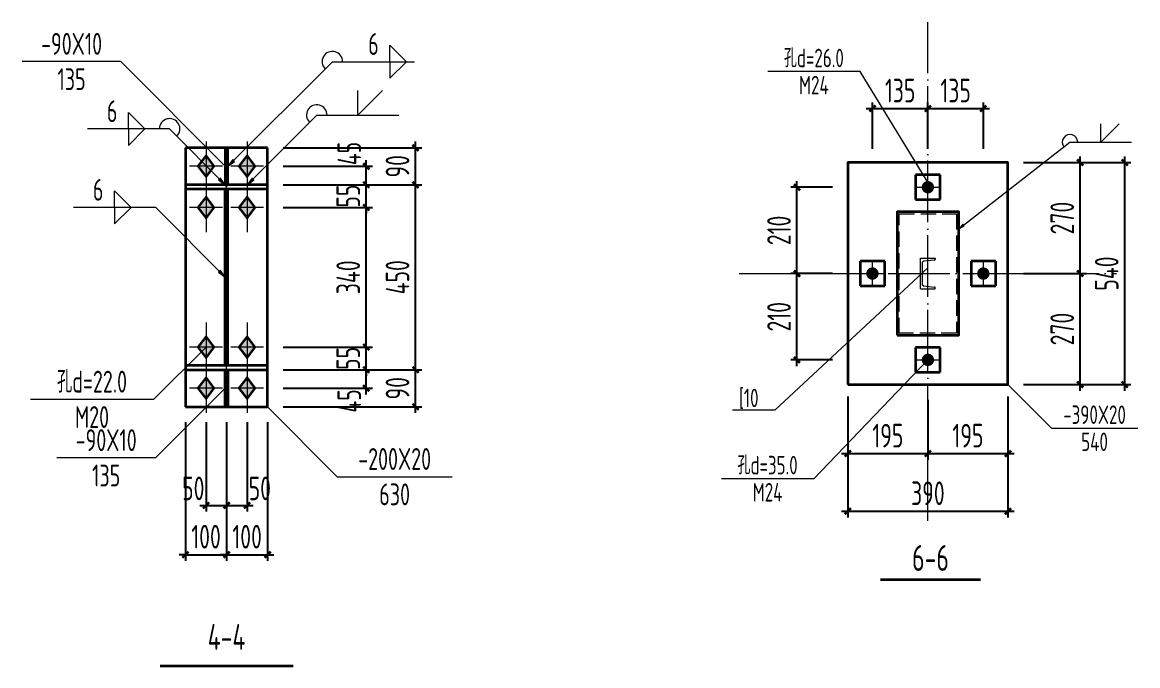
# Model space of a CAD drawing. Extents: x 753177 to 2169292, y -530934 to -273477.
# Drawn here: x 1977826 to 2004980, y -483793 to -468140 of the extents above; entities that cross this region are included whole.
import ezdxf
from ezdxf.enums import TextEntityAlignment as Align

# ---------------------------------------------------------------- set-up
doc = ezdxf.new("R2010")
doc.units = 0
doc.header["$LTSCALE"] = 1500
doc.header["$MEASUREMENT"] = 0
for name, pattern in [('DASH', [0.35, 0.25, -0.1]), ('DOTE', [2.42, 2, -0.2, 0.02, -0.2]), ('线型4', [125, 75, -50]), ('线型6', [8.75, 5, -1.25, 1.25, -1.25])]:
    doc.linetypes.add(name, pattern=pattern)
doc.layers.get('Defpoints').update_dxf_attribs({"color": 252})
for name, color, linetype, lineweight in [('10', 7, 'Continuous', 35), ('20', 2, 'Continuous', 35), ('字符串标注', 9, 'Continuous', 18), ('焊缝标注', 9, 'Continuous', 18), ('螺栓孔标注', 9, 'Continuous', 18), ('钢板标注', 9, 'Continuous', 18)]:
    doc.layers.add(name, color=color, linetype=linetype, lineweight=lineweight)
doc.layers.add('DIM', color=3, linetype='Continuous')
doc.styles.add('TSSD_Dimension', font='Tssdeng.shx', dxfattribs={"width": 0.7, "bigfont": 'hztxt.shx'})
doc.dimstyles.new('TSSD_15_150', dxfattribs={"dimtxt": 575, "dimasz": 150, "dimexe": 150, "dimexo": 375, "dimgap": 150, "dimtad": 1, "dimdec": 0, "dimlfac": 0.1, "dimzin": 0, "dimdsep": 46, "dimtxsty": 'TSSD_Dimension', "dimblk": 'ARCHTICK', "dimcen": 0, "dimdle": 150, "dimclrt": 7, "dimadec": 0, "dimazin": 0, "dimtfac": 1, "dimtdec": 0, "dimtix": 1, "dimtmove": 2, "dimatfit": 3, "dimfxl": 0, "dimtolj": 1, "dimtzin": 0, "dimarcsym": 0})
doc.dimstyles.new('TSSD_75_150', dxfattribs={"dimtxt": 575, "dimasz": 150, "dimexe": 150, "dimexo": 375, "dimgap": 150, "dimtad": 1, "dimdec": 0, "dimlfac": 0.5, "dimzin": 0, "dimdsep": 46, "dimtxsty": 'TSSD_Dimension', "dimblk": 'ARCHTICK', "dimcen": 0, "dimdle": 150, "dimclrt": 7, "dimadec": 0, "dimazin": 0, "dimtfac": 1, "dimtdec": 0, "dimtix": 1, "dimtmove": 2, "dimatfit": 3, "dimfxl": 0, "dimtolj": 1, "dimtzin": 0, "dimarcsym": 0})

# ---------------------------------------------------------------- blocks, each defined once
blk = doc.blocks.new('_ArchTick')
at = {"color": 0, "linetype": 'ByBlock', "const_width": 0.4}
blk.add_lwpolyline([(-0.5, -0.5), (0.5, 0.5)], dxfattribs=at)
blk = doc.blocks.new('*D1289')
at = {"layer": 'Defpoints', "color": 0, "transparency": 16777216}
for p in [(1983799, -471643), (1986199, -471643), (1983799, -472093)]:
    blk.add_point(p, dxfattribs=at)
at = {"layer": 'DIM', "color": 0, "lineweight": -2, "transparency": 16777216}
for p, q in [((1984174, -471643), (1986349, -471643)), ((1986199, -472243), (1986199, -471493)), ((1984174, -472093), (1986349, -472093))]:
    blk.add_line(p, q, dxfattribs=at)
at = {"layer": 'DIM', "color": 0, "lineweight": -2, "transparency": 16777216, "xscale": 150, "yscale": 150, "zscale": 150}
for p, rotation in [((1986199, -471643), 90), ((1986199, -472093), 270)]:
    blk.add_blockref('_ArchTick', p, dxfattribs=dict(at, rotation=rotation))
at = {"layer": 'DIM', "color": 7, "transparency": 16777216, "insert": (1985786, -471332), "char_height": 575, "attachment_point": 5, "rotation": 90, "style": 'TSSD_Dimension'}
blk.add_mtext('\\A1;45', dxfattribs=at)
blk = doc.blocks.new('*D1290')
at = {"layer": 'Defpoints', "color": 0, "transparency": 16777216}
for p in [(1983799, -472093), (1986199, -472093), (1983799, -472643)]:
    blk.add_point(p, dxfattribs=at)
at = {"layer": 'DIM', "color": 0, "lineweight": -2, "transparency": 16777216}
for p, q in [((1984174, -472093), (1986349, -472093)), ((1986199, -472093), (1986199, -471943)), ((1986199, -472643), (1986199, -472093)), ((1984174, -472643), (1986349, -472643)), ((1986199, -472643), (1986199, -472793))]:
    blk.add_line(p, q, dxfattribs=at)
at = {"layer": 'DIM', "color": 0, "lineweight": -2, "transparency": 16777216, "xscale": 150, "yscale": 150, "zscale": 150}
for p, rotation in [((1986199, -472093), 270), ((1986199, -472643), 90)]:
    blk.add_blockref('_ArchTick', p, dxfattribs=dict(at, rotation=rotation))
at = {"layer": 'DIM', "color": 7, "transparency": 16777216, "insert": (1985761, -472368), "char_height": 575, "attachment_point": 5, "rotation": 90, "style": 'TSSD_Dimension'}
blk.add_mtext('\\A1;55', dxfattribs=at)
blk = doc.blocks.new('*D1291')
at = {"layer": 'Defpoints', "color": 0, "transparency": 16777216}
for p in [(1983799, -476593), (1986199, -476593), (1983799, -477043)]:
    blk.add_point(p, dxfattribs=at)
at = {"layer": 'DIM', "color": 0, "lineweight": -2, "transparency": 16777216}
for p, q in [((1986199, -477193), (1986199, -476443)), ((1984174, -476593), (1986349, -476593)), ((1984174, -477043), (1986349, -477043))]:
    blk.add_line(p, q, dxfattribs=at)
at = {"layer": 'DIM', "color": 0, "lineweight": -2, "transparency": 16777216, "xscale": 150, "yscale": 150, "zscale": 150}
for p, rotation in [((1986199, -476593), 90), ((1986199, -477043), 270)]:
    blk.add_blockref('_ArchTick', p, dxfattribs=dict(at, rotation=rotation))
at = {"layer": 'DIM', "color": 7, "transparency": 16777216, "insert": (1985786, -477353), "char_height": 575, "attachment_point": 5, "rotation": 90, "style": 'TSSD_Dimension'}
blk.add_mtext('\\A1;45', dxfattribs=at)
blk = doc.blocks.new('*D1292')
at = {"layer": 'Defpoints', "color": 0, "transparency": 16777216}
for p in [(1983799, -476043), (1986199, -476043), (1983799, -476593)]:
    blk.add_point(p, dxfattribs=at)
at = {"layer": 'DIM', "color": 0, "lineweight": -2, "transparency": 16777216}
for p, q in [((1986199, -476043), (1986199, -475893)), ((1984174, -476043), (1986349, -476043)), ((1986199, -476593), (1986199, -476043)), ((1984174, -476593), (1986349, -476593)), ((1986199, -476593), (1986199, -476743))]:
    blk.add_line(p, q, dxfattribs=at)
at = {"layer": 'DIM', "color": 0, "lineweight": -2, "transparency": 16777216, "xscale": 150, "yscale": 150, "zscale": 150}
for p, rotation in [((1986199, -476043), 270), ((1986199, -476593), 90)]:
    blk.add_blockref('_ArchTick', p, dxfattribs=dict(at, rotation=rotation))
at = {"layer": 'DIM', "color": 7, "transparency": 16777216, "insert": (1985761, -476318), "char_height": 575, "attachment_point": 5, "rotation": 90, "style": 'TSSD_Dimension'}
blk.add_mtext('\\A1;55', dxfattribs=at)
blk = doc.blocks.new('*D1293')
at = {"layer": 'Defpoints', "color": 0, "transparency": 16777216}
for p in [(1983799, -472643), (1986199, -472643), (1983799, -476043)]:
    blk.add_point(p, dxfattribs=at)
at = {"layer": 'DIM', "color": 0, "lineweight": -2, "transparency": 16777216}
for p, q in [((1984174, -472643), (1986349, -472643)), ((1986199, -476193), (1986199, -472493)), ((1984174, -476043), (1986349, -476043))]:
    blk.add_line(p, q, dxfattribs=at)
at = {"layer": 'DIM', "color": 0, "lineweight": -2, "transparency": 16777216, "xscale": 150, "yscale": 150, "zscale": 150}
for p, rotation in [((1986199, -472643), 90), ((1986199, -476043), 270)]:
    blk.add_blockref('_ArchTick', p, dxfattribs=dict(at, rotation=rotation))
at = {"layer": 'DIM', "color": 7, "transparency": 16777216, "insert": (1985761, -474343), "char_height": 575, "attachment_point": 5, "rotation": 90, "style": 'TSSD_Dimension'}
blk.add_mtext('\\A1;340', dxfattribs=at)
blk = doc.blocks.new('*D1294')
at = {"layer": 'Defpoints', "color": 0, "transparency": 16777216}
for p in [(1982299, -477493), (1982799, -477493), (1982799, -479893)]:
    blk.add_point(p, dxfattribs=at)
at = {"layer": 'DIM', "color": 0, "lineweight": -2, "transparency": 16777216}
for p, q in [((1982299, -477868), (1982299, -480043)), ((1982799, -477868), (1982799, -480043)), ((1982149, -479893), (1982949, -479893))]:
    blk.add_line(p, q, dxfattribs=at)
at = {"layer": 'DIM', "color": 0, "lineweight": -2, "transparency": 16777216, "xscale": 150, "yscale": 150, "zscale": 150, "rotation": 180}
blk.add_blockref('_ArchTick', (1982299, -479893), dxfattribs=at)
at = {"layer": 'DIM', "color": 0, "lineweight": -2, "transparency": 16777216, "xscale": 150, "yscale": 150, "zscale": 150}
blk.add_blockref('_ArchTick', (1982799, -479893), dxfattribs=at)
at = {"layer": 'DIM', "color": 7, "transparency": 16777216, "insert": (1981989, -479480), "char_height": 575, "attachment_point": 5, "style": 'TSSD_Dimension'}
blk.add_mtext('\\A1;50', dxfattribs=at)
blk = doc.blocks.new('*D1295')
at = {"layer": 'Defpoints', "color": 0, "transparency": 16777216}
for p in [(1982799, -477493), (1983299, -477493), (1983299, -479893)]:
    blk.add_point(p, dxfattribs=at)
at = {"layer": 'DIM', "color": 0, "lineweight": -2, "transparency": 16777216}
for p, q in [((1982799, -477868), (1982799, -480043)), ((1983299, -477868), (1983299, -480043)), ((1982649, -479893), (1983449, -479893))]:
    blk.add_line(p, q, dxfattribs=at)
at = {"layer": 'DIM', "color": 0, "lineweight": -2, "transparency": 16777216, "xscale": 150, "yscale": 150, "zscale": 150, "rotation": 180}
blk.add_blockref('_ArchTick', (1982799, -479893), dxfattribs=at)
at = {"layer": 'DIM', "color": 0, "lineweight": -2, "transparency": 16777216, "xscale": 150, "yscale": 150, "zscale": 150}
blk.add_blockref('_ArchTick', (1983299, -479893), dxfattribs=at)
at = {"layer": 'DIM', "color": 7, "transparency": 16777216, "insert": (1983609, -479480), "char_height": 575, "attachment_point": 5, "style": 'TSSD_Dimension'}
blk.add_mtext('\\A1;50', dxfattribs=at)
blk = doc.blocks.new('*D1296')
at = {"layer": 'Defpoints', "color": 0, "transparency": 16777216}
for p in [(1981799, -477493), (1982799, -477493), (1982799, -481093)]:
    blk.add_point(p, dxfattribs=at)
at = {"layer": 'DIM', "color": 0, "lineweight": -2, "transparency": 16777216}
for p, q in [((1981799, -477868), (1981799, -481243)), ((1982799, -477868), (1982799, -481243)), ((1981799, -481093), (1981649, -481093)), ((1981799, -481093), (1982799, -481093)), ((1982799, -481093), (1982949, -481093))]:
    blk.add_line(p, q, dxfattribs=at)
at = {"layer": 'DIM', "color": 0, "lineweight": -2, "transparency": 16777216, "xscale": 150, "yscale": 150, "zscale": 150}
blk.add_blockref('_ArchTick', (1981799, -481093), dxfattribs=at)
at = {"layer": 'DIM', "color": 0, "lineweight": -2, "transparency": 16777216, "xscale": 150, "yscale": 150, "zscale": 150, "rotation": 180}
blk.add_blockref('_ArchTick', (1982799, -481093), dxfattribs=at)
at = {"layer": 'DIM', "color": 7, "transparency": 16777216, "insert": (1982299, -480655), "char_height": 575, "attachment_point": 5, "style": 'TSSD_Dimension'}
blk.add_mtext('\\A1;100', dxfattribs=at)
blk = doc.blocks.new('*D1297')
at = {"layer": 'Defpoints', "color": 0, "transparency": 16777216}
for p in [(1982799, -477493), (1983799, -477493), (1983799, -481093)]:
    blk.add_point(p, dxfattribs=at)
at = {"layer": 'DIM', "color": 0, "lineweight": -2, "transparency": 16777216}
for p, q in [((1982799, -477868), (1982799, -481243)), ((1983799, -477868), (1983799, -481243)), ((1982799, -481093), (1982649, -481093)), ((1982799, -481093), (1983799, -481093)), ((1983799, -481093), (1983949, -481093))]:
    blk.add_line(p, q, dxfattribs=at)
at = {"layer": 'DIM', "color": 0, "lineweight": -2, "transparency": 16777216, "xscale": 150, "yscale": 150, "zscale": 150}
blk.add_blockref('_ArchTick', (1982799, -481093), dxfattribs=at)
at = {"layer": 'DIM', "color": 0, "lineweight": -2, "transparency": 16777216, "xscale": 150, "yscale": 150, "zscale": 150, "rotation": 180}
blk.add_blockref('_ArchTick', (1983799, -481093), dxfattribs=at)
at = {"layer": 'DIM', "color": 7, "transparency": 16777216, "insert": (1983299, -480655), "char_height": 575, "attachment_point": 5, "style": 'TSSD_Dimension'}
blk.add_mtext('\\A1;100', dxfattribs=at)
blk = doc.blocks.new('*D1298')
at = {"layer": 'Defpoints', "color": 0, "transparency": 16777216}
for p in [(1983799, -476593), (1987399, -476593), (1983799, -477493)]:
    blk.add_point(p, dxfattribs=at)
at = {"layer": 'DIM', "color": 0, "lineweight": -2, "transparency": 16777216}
for p, q in [((1987399, -477643), (1987399, -476443)), ((1984174, -476593), (1987549, -476593)), ((1984174, -477493), (1987549, -477493))]:
    blk.add_line(p, q, dxfattribs=at)
at = {"layer": 'DIM', "color": 0, "lineweight": -2, "transparency": 16777216, "xscale": 150, "yscale": 150, "zscale": 150}
for p, rotation in [((1987399, -476593), 90), ((1987399, -477493), 270)]:
    blk.add_blockref('_ArchTick', p, dxfattribs=dict(at, rotation=rotation))
at = {"layer": 'DIM', "color": 7, "transparency": 16777216, "insert": (1986961, -477043), "char_height": 575, "attachment_point": 5, "rotation": 90, "style": 'TSSD_Dimension'}
blk.add_mtext('\\A1;90', dxfattribs=at)
blk = doc.blocks.new('*D1299')
at = {"layer": 'Defpoints', "color": 0, "transparency": 16777216}
for p in [(1983799, -472093), (1987399, -472093), (1983799, -476593)]:
    blk.add_point(p, dxfattribs=at)
at = {"layer": 'DIM', "color": 0, "lineweight": -2, "transparency": 16777216}
for p, q in [((1984174, -472093), (1987549, -472093)), ((1987399, -476743), (1987399, -471943)), ((1984174, -476593), (1987549, -476593))]:
    blk.add_line(p, q, dxfattribs=at)
at = {"layer": 'DIM', "color": 0, "lineweight": -2, "transparency": 16777216, "xscale": 150, "yscale": 150, "zscale": 150}
for p, rotation in [((1987399, -472093), 90), ((1987399, -476593), 270)]:
    blk.add_blockref('_ArchTick', p, dxfattribs=dict(at, rotation=rotation))
at = {"layer": 'DIM', "color": 7, "transparency": 16777216, "insert": (1986961, -474343), "char_height": 575, "attachment_point": 5, "rotation": 90, "style": 'TSSD_Dimension'}
blk.add_mtext('\\A1;450', dxfattribs=at)
blk = doc.blocks.new('*D1300')
at = {"layer": 'Defpoints', "color": 0, "transparency": 16777216}
for p in [(1983799, -471193), (1987399, -471193), (1983799, -472093)]:
    blk.add_point(p, dxfattribs=at)
at = {"layer": 'DIM', "color": 0, "lineweight": -2, "transparency": 16777216}
for p, q in [((1987399, -472243), (1987399, -471043)), ((1984174, -471193), (1987549, -471193)), ((1984174, -472093), (1987549, -472093))]:
    blk.add_line(p, q, dxfattribs=at)
at = {"layer": 'DIM', "color": 0, "lineweight": -2, "transparency": 16777216, "xscale": 150, "yscale": 150, "zscale": 150}
for p, rotation in [((1987399, -471193), 90), ((1987399, -472093), 270)]:
    blk.add_blockref('_ArchTick', p, dxfattribs=dict(at, rotation=rotation))
at = {"layer": 'DIM', "color": 7, "transparency": 16777216, "insert": (1986961, -471643), "char_height": 575, "attachment_point": 5, "rotation": 90, "style": 'TSSD_Dimension'}
blk.add_mtext('\\A1;90', dxfattribs=at)
blk = doc.blocks.new('*D1359')
at = {"layer": 'Defpoints', "color": 0, "transparency": 16777216}
for p in [(1997923, -476953), (1999873, -476953), (1999873, -478633)]:
    blk.add_point(p, dxfattribs=at)
at = {"layer": 'DIM', "color": 0, "lineweight": -2, "transparency": 16777216}
for p, q in [((1997923, -477328), (1997923, -478783)), ((1999873, -477328), (1999873, -478783)), ((1997773, -478633), (2000023, -478633))]:
    blk.add_line(p, q, dxfattribs=at)
at = {"layer": 'DIM', "color": 0, "lineweight": -2, "transparency": 16777216, "xscale": 150, "yscale": 150, "zscale": 150, "rotation": 180}
blk.add_blockref('_ArchTick', (1997923, -478633), dxfattribs=at)
at = {"layer": 'DIM', "color": 0, "lineweight": -2, "transparency": 16777216, "xscale": 150, "yscale": 150, "zscale": 150}
blk.add_blockref('_ArchTick', (1999873, -478633), dxfattribs=at)
at = {"layer": 'DIM', "color": 7, "transparency": 16777216, "insert": (1998898, -478196), "char_height": 575, "attachment_point": 5, "style": 'TSSD_Dimension'}
blk.add_mtext('\\A1;195', dxfattribs=at)
blk = doc.blocks.new('*D1360')
at = {"layer": 'Defpoints', "color": 0, "transparency": 16777216}
for p in [(1999873, -476953), (2001823, -476953), (2001823, -478633)]:
    blk.add_point(p, dxfattribs=at)
at = {"layer": 'DIM', "color": 0, "lineweight": -2, "transparency": 16777216}
for p, q in [((1999873, -477328), (1999873, -478783)), ((2001823, -477328), (2001823, -478783)), ((1999723, -478633), (2001973, -478633))]:
    blk.add_line(p, q, dxfattribs=at)
at = {"layer": 'DIM', "color": 0, "lineweight": -2, "transparency": 16777216, "xscale": 150, "yscale": 150, "zscale": 150, "rotation": 180}
blk.add_blockref('_ArchTick', (1999873, -478633), dxfattribs=at)
at = {"layer": 'DIM', "color": 0, "lineweight": -2, "transparency": 16777216, "xscale": 150, "yscale": 150, "zscale": 150}
blk.add_blockref('_ArchTick', (2001823, -478633), dxfattribs=at)
at = {"layer": 'DIM', "color": 7, "transparency": 16777216, "insert": (2000848, -478196), "char_height": 575, "attachment_point": 5, "style": 'TSSD_Dimension'}
blk.add_mtext('\\A1;195', dxfattribs=at)
blk = doc.blocks.new('*D1361')
at = {"layer": 'Defpoints', "color": 0, "transparency": 16777216}
for p in [(1997923, -476869), (2001823, -476869), (2001823, -480036)]:
    blk.add_point(p, dxfattribs=at)
at = {"layer": 'DIM', "color": 0, "lineweight": -2, "transparency": 16777216}
for p, q in [((1997923, -477244), (1997923, -480186)), ((2001823, -477244), (2001823, -480186)), ((1997773, -480036), (2001973, -480036))]:
    blk.add_line(p, q, dxfattribs=at)
at = {"layer": 'DIM', "color": 0, "lineweight": -2, "transparency": 16777216, "xscale": 150, "yscale": 150, "zscale": 150, "rotation": 180}
blk.add_blockref('_ArchTick', (1997923, -480036), dxfattribs=at)
at = {"layer": 'DIM', "color": 0, "lineweight": -2, "transparency": 16777216, "xscale": 150, "yscale": 150, "zscale": 150}
blk.add_blockref('_ArchTick', (2001823, -480036), dxfattribs=at)
at = {"layer": 'DIM', "color": 7, "transparency": 16777216, "insert": (1999873, -479598), "char_height": 575, "attachment_point": 5, "style": 'TSSD_Dimension'}
blk.add_mtext('\\A1;390', dxfattribs=at)
blk = doc.blocks.new('*D1362')
at = {"layer": 'Defpoints', "color": 0, "transparency": 16777216}
for p in [(2001823, -474253), (2003581, -474253), (2001823, -476953)]:
    blk.add_point(p, dxfattribs=at)
at = {"layer": 'DIM', "color": 0, "lineweight": -2, "transparency": 16777216}
for p, q in [((2003581, -477103), (2003581, -474103)), ((2002198, -474253), (2003731, -474253)), ((2002198, -476953), (2003731, -476953))]:
    blk.add_line(p, q, dxfattribs=at)
at = {"layer": 'DIM', "color": 0, "lineweight": -2, "transparency": 16777216, "xscale": 150, "yscale": 150, "zscale": 150}
for p, rotation in [((2003581, -474253), 90), ((2003581, -476953), 270)]:
    blk.add_blockref('_ArchTick', p, dxfattribs=dict(at, rotation=rotation))
at = {"layer": 'DIM', "color": 7, "transparency": 16777216, "insert": (2003144, -475603), "char_height": 575, "attachment_point": 5, "rotation": 90, "style": 'TSSD_Dimension'}
blk.add_mtext('\\A1;270', dxfattribs=at)
blk = doc.blocks.new('*D1363')
at = {"layer": 'Defpoints', "color": 0, "transparency": 16777216}
for p in [(2001823, -471553), (2003581, -471553), (2001823, -474253)]:
    blk.add_point(p, dxfattribs=at)
at = {"layer": 'DIM', "color": 0, "lineweight": -2, "transparency": 16777216}
for p, q in [((2002198, -471553), (2003731, -471553)), ((2003581, -474403), (2003581, -471403)), ((2002198, -474253), (2003731, -474253))]:
    blk.add_line(p, q, dxfattribs=at)
at = {"layer": 'DIM', "color": 0, "lineweight": -2, "transparency": 16777216, "xscale": 150, "yscale": 150, "zscale": 150}
for p, rotation in [((2003581, -471553), 90), ((2003581, -474253), 270)]:
    blk.add_blockref('_ArchTick', p, dxfattribs=dict(at, rotation=rotation))
at = {"layer": 'DIM', "color": 7, "transparency": 16777216, "insert": (2003144, -472903), "char_height": 575, "attachment_point": 5, "rotation": 90, "style": 'TSSD_Dimension'}
blk.add_mtext('\\A1;270', dxfattribs=at)
blk = doc.blocks.new('*D1364')
at = {"layer": 'Defpoints', "color": 0, "transparency": 16777216}
for p in [(2001823, -471553), (2004664, -471553), (2001823, -476953)]:
    blk.add_point(p, dxfattribs=at)
at = {"layer": 'DIM', "color": 0, "lineweight": -2, "transparency": 16777216}
for p, q in [((2002198, -471553), (2004814, -471553)), ((2004664, -477103), (2004664, -471403)), ((2002198, -476953), (2004814, -476953))]:
    blk.add_line(p, q, dxfattribs=at)
at = {"layer": 'DIM', "color": 0, "lineweight": -2, "transparency": 16777216, "xscale": 150, "yscale": 150, "zscale": 150}
for p, rotation in [((2004664, -471553), 90), ((2004664, -476953), 270)]:
    blk.add_blockref('_ArchTick', p, dxfattribs=dict(at, rotation=rotation))
at = {"layer": 'DIM', "color": 7, "transparency": 16777216, "insert": (2004226, -474253), "char_height": 575, "attachment_point": 5, "rotation": 90, "style": 'TSSD_Dimension'}
blk.add_mtext('\\A1;540', dxfattribs=at)
blk = doc.blocks.new('*D1365')
at = {"layer": 'Defpoints', "color": 0, "transparency": 16777216}
for p in [(1999873, -470238), (1998523, -471597), (1999873, -471597)]:
    blk.add_point(p, dxfattribs=at)
at = {"layer": 'DIM', "color": 0, "lineweight": -2, "transparency": 16777216}
for p, q in [((1998373, -470238), (2000023, -470238)), ((1998523, -471222), (1998523, -470088)), ((1999873, -471222), (1999873, -470088))]:
    blk.add_line(p, q, dxfattribs=at)
at = {"layer": 'DIM', "color": 0, "lineweight": -2, "transparency": 16777216, "xscale": 150, "yscale": 150, "zscale": 150, "rotation": 180}
blk.add_blockref('_ArchTick', (1998523, -470238), dxfattribs=at)
at = {"layer": 'DIM', "color": 0, "lineweight": -2, "transparency": 16777216, "xscale": 150, "yscale": 150, "zscale": 150}
blk.add_blockref('_ArchTick', (1999873, -470238), dxfattribs=at)
at = {"layer": 'DIM', "color": 7, "transparency": 16777216, "insert": (1999198, -469801), "char_height": 575, "attachment_point": 5, "style": 'TSSD_Dimension'}
blk.add_mtext('\\A1;135', dxfattribs=at)
blk = doc.blocks.new('*D1366')
at = {"layer": 'Defpoints', "color": 0, "transparency": 16777216}
for p in [(2001223, -470238), (1999873, -471597), (2001223, -471597)]:
    blk.add_point(p, dxfattribs=at)
at = {"layer": 'DIM', "color": 0, "lineweight": -2, "transparency": 16777216}
for p, q in [((1999723, -470238), (2001373, -470238)), ((1999873, -471222), (1999873, -470088)), ((2001223, -471222), (2001223, -470088))]:
    blk.add_line(p, q, dxfattribs=at)
at = {"layer": 'DIM', "color": 0, "lineweight": -2, "transparency": 16777216, "xscale": 150, "yscale": 150, "zscale": 150, "rotation": 180}
blk.add_blockref('_ArchTick', (1999873, -470238), dxfattribs=at)
at = {"layer": 'DIM', "color": 0, "lineweight": -2, "transparency": 16777216, "xscale": 150, "yscale": 150, "zscale": 150}
blk.add_blockref('_ArchTick', (2001223, -470238), dxfattribs=at)
at = {"layer": 'DIM', "color": 7, "transparency": 16777216, "insert": (2000548, -469801), "char_height": 575, "attachment_point": 5, "style": 'TSSD_Dimension'}
blk.add_mtext('\\A1;135', dxfattribs=at)
blk = doc.blocks.new('*D1367')
at = {"layer": 'Defpoints', "color": 0, "transparency": 16777216}
for p in [(1996685, -474253), (1997923, -474253), (1997923, -476353)]:
    blk.add_point(p, dxfattribs=at)
at = {"layer": 'DIM', "color": 0, "lineweight": -2, "transparency": 16777216}
for p, q in [((1996685, -476503), (1996685, -474103)), ((1997548, -474253), (1996535, -474253)), ((1997548, -476353), (1996535, -476353))]:
    blk.add_line(p, q, dxfattribs=at)
at = {"layer": 'DIM', "color": 0, "lineweight": -2, "transparency": 16777216, "xscale": 150, "yscale": 150, "zscale": 150}
for p, rotation in [((1996685, -474253), 90), ((1996685, -476353), 270)]:
    blk.add_blockref('_ArchTick', p, dxfattribs=dict(at, rotation=rotation))
at = {"layer": 'DIM', "color": 7, "transparency": 16777216, "insert": (1996248, -475303), "char_height": 575, "attachment_point": 5, "rotation": 90, "style": 'TSSD_Dimension'}
blk.add_mtext('\\A1;210', dxfattribs=at)
blk = doc.blocks.new('*D1368')
at = {"layer": 'Defpoints', "color": 0, "transparency": 16777216}
for p in [(1996685, -472153), (1997923, -472153), (1997923, -474253)]:
    blk.add_point(p, dxfattribs=at)
at = {"layer": 'DIM', "color": 0, "lineweight": -2, "transparency": 16777216}
for p, q in [((1997548, -472153), (1996535, -472153)), ((1996685, -474403), (1996685, -472003)), ((1997548, -474253), (1996535, -474253))]:
    blk.add_line(p, q, dxfattribs=at)
at = {"layer": 'DIM', "color": 0, "lineweight": -2, "transparency": 16777216, "xscale": 150, "yscale": 150, "zscale": 150}
for p, rotation in [((1996685, -472153), 90), ((1996685, -474253), 270)]:
    blk.add_blockref('_ArchTick', p, dxfattribs=dict(at, rotation=rotation))
at = {"layer": 'DIM', "color": 7, "transparency": 16777216, "insert": (1996248, -473203), "char_height": 575, "attachment_point": 5, "rotation": 90, "style": 'TSSD_Dimension'}
blk.add_mtext('\\A1;210', dxfattribs=at)

msp = doc.modelspace()

# ---------------------------------------------------------------- hatches: boundary and pattern name
at = {"layer": '10', "transparency": 33554687}
for points in [[(1982298.8, -471382.7), (1982098.8, -471642.7), (1982298.8, -471902.7), (1982498.8, -471642.7)], [(1983298.8, -471382.7), (1983098.8, -471642.7), (1983298.8, -471902.7), (1983498.8, -471642.7)], [(1982298.8, -472382.7), (1982098.8, -472642.7), (1982298.8, -472902.7), (1982498.8, -472642.7)], [(1983298.8, -472382.7), (1983098.8, -472642.7), (1983298.8, -472902.7), (1983498.8, -472642.7)], [(1982298.8, -475782.7), (1982098.8, -476042.7), (1982298.8, -476302.7), (1982498.8, -476042.7)], [(1983298.8, -475782.7), (1983098.8, -476042.7), (1983298.8, -476302.7), (1983498.8, -476042.7)], [(1982298.8, -476782.7), (1982098.8, -477042.7), (1982298.8, -477302.7), (1982498.8, -477042.7)], [(1983298.8, -476782.7), (1983098.8, -477042.7), (1983298.8, -477302.7), (1983498.8, -477042.7)]]:
    msp.add_hatch(color=1, dxfattribs=at).paths.add_polyline_path(points)
at = {"layer": '字符串标注', "lineweight": 18, "ltscale": 2}
msp.add_hatch(color=0, dxfattribs=at).paths.add_polyline_path([(2000622.8, -473160.8), (2000755.6, -473087.5), (2000728.3, -473051.8)])
at = {"layer": '焊缝标注', "transparency": 33554687}
for points in [[(1982828.8, -471642.7), (1982991.5, -471522.6), (1982949.1, -471480.1)], [(1982768.8, -472092.7), (1982648.8, -471929.9), (1982606.3, -471972.3)], [(1983298.8, -472092.7), (1983461.5, -471972.6), (1983419.1, -471930.1)], [(1982768.8, -474342.7), (1982648.8, -474179.9), (1982606.3, -474222.3)]]:
    msp.add_hatch(color=256, dxfattribs=at).paths.add_polyline_path(points)

# ---------------------------------------------------------------- linework, layer by layer
at = {"layer": '10', "color": 8, "linetype": 'DOTE', "lineweight": 18, "ltscale": 0.5}
for p, q in [((1999872.8, -480265.3), (1999872.8, -468140.3)), ((1995278.4, -474252.8), (2004467.2, -474252.8))]:
    msp.add_line(p, q, dxfattribs=at)
at = {"layer": '10', "color": 9, "lineweight": 18, "ltscale": 2}
for p, q in [((1982298.8, -471042.7), (1982298.8, -472242.7)), ((1983298.8, -471042.7), (1983298.8, -472242.7)), ((1982698.8, -471642.7), (1981898.8, -471642.7)), ((1983698.8, -471642.7), (1982898.8, -471642.7)), ((1982298.8, -472042.7), (1982298.8, -473242.7)), ((1983298.8, -472042.7), (1983298.8, -473242.7)), ((1982698.8, -472642.7), (1981898.8, -472642.7)), ((1983698.8, -472642.7), (1982898.8, -472642.7)), ((1982298.8, -475442.7), (1982298.8, -476642.7)), ((1983298.8, -475442.7), (1983298.8, -476642.7)), ((1982698.8, -476042.7), (1981898.8, -476042.7)), ((1983698.8, -476042.7), (1982898.8, -476042.7)), ((1982298.8, -476442.7), (1982298.8, -477642.7)), ((1983298.8, -476442.7), (1983298.8, -477642.7)), ((1982698.8, -477042.7), (1981898.8, -477042.7)), ((1983698.8, -477042.7), (1982898.8, -477042.7))]:
    msp.add_line(p, q, dxfattribs=at)
at = {"layer": '10', "linetype": '线型6', "lineweight": 18, "ltscale": 2}
msp.add_line((1982798.8, -477512.7), (1982798.8, -471172.7), dxfattribs=at)
at = {"layer": '10', "lineweight": 18, "ltscale": 2}
for p, q in [((1999872.8, -472352.8), (1999872.8, -471852.8)), ((1999572.8, -472152.8), (2000172.8, -472152.8)), ((1998522.8, -474552.8), (1998522.8, -473952.8)), ((2001222.8, -474552.8), (2001222.8, -473952.8)), ((1998322.8, -474252.8), (1998822.8, -474252.8)), ((2001022.8, -474252.8), (2001522.8, -474252.8)), ((1999872.8, -476652.8), (1999872.8, -476052.8)), ((1999572.8, -476352.8), (2000172.8, -476352.8))]:
    msp.add_line(p, q, dxfattribs=at)
at = {"layer": '10', "color": 3, "lineweight": 35, "ltscale": 2}
for p, q in [((1983798.8, -472092.7), (1981798.8, -472092.7)), ((1981798.8, -472092.7), (1981798.8, -472192.7)), ((1981798.8, -472192.7), (1983798.8, -472192.7)), ((1982768.8, -476492.7), (1982768.8, -472192.7)), ((1982828.8, -476492.7), (1982828.8, -472192.7)), ((1983798.8, -472192.7), (1983798.8, -472092.7)), ((1983798.8, -476492.7), (1981798.8, -476492.7)), ((1981798.8, -476492.7), (1981798.8, -476592.7)), ((1983798.8, -476592.7), (1983798.8, -476492.7)), ((1981798.8, -476592.7), (1983798.8, -476592.7))]:
    msp.add_line(p, q, dxfattribs=at)
at = {"layer": '10', "color": 1, "linetype": '线型4', "lineweight": 18, "ltscale": 2}
for p, q in [((1999692.8, -474627.8), (1999692.8, -473877.8)), ((1999692.8, -473877.8), (2000052.8, -473877.8)), ((1999732.6, -473997.4), (1999732.6, -474508.3)), ((2000033, -473923.6), (1999772.1, -473953.7)), ((2000052.8, -473877.8), (2000052.8, -473905.7)), ((1999692.8, -474627.8), (2000052.8, -474627.8)), ((1999772.1, -474552), (2000033, -474582.1)), ((2000052.8, -474627.8), (2000052.8, -474600))]:
    msp.add_line(p, q, dxfattribs=at)
at = {"layer": '10', "lineweight": 35, "ltscale": 2}
for p, q in [((1998721.7, -481697), (2001151.7, -481697)), ((1981178.8, -483792.7), (1984418.8, -483792.7))]:
    msp.add_line(p, q, dxfattribs=at)
at = {"layer": '10', "color": 1, "linetype": 'Continuous'}
for points in [[(1982298.8, -471382.7), (1982098.8, -471642.7), (1982298.8, -471902.7), (1982498.8, -471642.7)], [(1983298.8, -471382.7), (1983098.8, -471642.7), (1983298.8, -471902.7), (1983498.8, -471642.7)], [(1982298.8, -472382.7), (1982098.8, -472642.7), (1982298.8, -472902.7), (1982498.8, -472642.7)], [(1983298.8, -472382.7), (1983098.8, -472642.7), (1983298.8, -472902.7), (1983498.8, -472642.7)], [(1982298.8, -475782.7), (1982098.8, -476042.7), (1982298.8, -476302.7), (1982498.8, -476042.7)], [(1983298.8, -475782.7), (1983098.8, -476042.7), (1983298.8, -476302.7), (1983498.8, -476042.7)], [(1982298.8, -476782.7), (1982098.8, -477042.7), (1982298.8, -477302.7), (1982498.8, -477042.7)], [(1983298.8, -476782.7), (1983098.8, -477042.7), (1983298.8, -477302.7), (1983498.8, -477042.7)]]:
    msp.add_lwpolyline(points, close=True, dxfattribs=at)
at = {"layer": '10', "color": 1, "ltscale": 2, "const_width": 150}
for points in [[(1999947.8, -472152.8, 1), (1999797.8, -472152.8, 1)], [(1998597.8, -474252.8, 1), (1998447.8, -474252.8, 1)], [(2001297.8, -474252.8, 1), (2001147.8, -474252.8, 1)], [(1999947.8, -476352.8, 1), (1999797.8, -476352.8, 1)]]:
    msp.add_lwpolyline(points, format="xyb", close=True, dxfattribs=at)
at = {"layer": '10', "color": 3, "lineweight": 35, "ltscale": 2}
msp.add_lwpolyline([(1999122.8, -475752.8), (2000622.8, -475752.8), (2000622.8, -472752.8), (1999122.8, -472752.8)], close=True, dxfattribs=at)
at = {"layer": '10', "color": 1, "linetype": '线型4', "lineweight": 18, "ltscale": 2}
for centre, radius, start, end in [((1999779.6, -474000.2), 47.1, 99.11894, 176.59162), ((2000035.8, -473906.8), 17, 260.52422, 3.76517), ((1999779.6, -474505.5), 47.1, 183.40838, 260.88104), ((2000035.8, -474598.9), 17, 356.23483, 99.47578)]:
    msp.add_arc(centre, radius, start, end, dxfattribs=at)
at = {"layer": '20', "lineweight": 35, "ltscale": 2}
for p, q in [((1983798.8, -471192.7), (1981798.8, -471192.7)), ((1981798.8, -471192.7), (1981798.8, -477492.7)), ((1982828.8, -471192.7), (1982768.8, -471192.7)), ((1982768.8, -471192.7), (1982768.8, -472092.7)), ((1982828.8, -472092.7), (1982828.8, -471192.7)), ((1983798.8, -477492.7), (1983798.8, -471192.7)), ((2000172.8, -471852.8), (1999572.8, -471852.8)), ((1999572.8, -471852.8), (1999572.8, -472452.8)), ((2000172.8, -472452.8), (2000172.8, -471852.8)), ((1982768.8, -472092.7), (1982828.8, -472092.7)), ((1999572.8, -472452.8), (2000172.8, -472452.8)), ((1998822.8, -473952.8), (1998222.8, -473952.8)), ((1998222.8, -473952.8), (1998222.8, -474552.8)), ((1998822.8, -474552.8), (1998822.8, -473952.8)), ((2001522.8, -473952.8), (2000922.8, -473952.8)), ((2000922.8, -473952.8), (2000922.8, -474552.8)), ((2001522.8, -474552.8), (2001522.8, -473952.8)), ((1998222.8, -474552.8), (1998822.8, -474552.8)), ((2000922.8, -474552.8), (2001522.8, -474552.8)), ((2000173, -476052.8), (1999573, -476052.8)), ((1999573, -476052.8), (1999573, -476652.8)), ((2000173, -476652.8), (2000173, -476052.8)), ((1982768.8, -476592.7), (1982828.8, -476592.7)), ((1982768.8, -477492.7), (1982768.8, -476592.7)), ((1982828.8, -476592.7), (1982828.8, -477492.7)), ((1999573, -476652.8), (2000173, -476652.8)), ((1981798.8, -477492.7), (1983798.8, -477492.7)), ((1982828.8, -477492.7), (1982768.8, -477492.7))]:
    msp.add_line(p, q, dxfattribs=at)
msp.add_lwpolyline([(1997922.8, -476952.8), (2001822.8, -476952.8), (2001822.8, -471552.8), (1997922.8, -471552.8)], close=True, dxfattribs=at)
at = {"layer": '字符串标注', "color": 0, "lineweight": 18, "ltscale": 2}
for p, q in [((1998222.2, -469337.7), (1995972.2, -469337.7)), ((1999947.8, -472152.8), (1998222.2, -469337.7)), ((2004082.2, -471056.4), (2004082.2, -470606.4)), ((2004082.2, -471056.4), (2004532.2, -470606.4)), ((2000622.8, -473160.8), (2003332.2, -471056.4)), ((2003332.2, -471056.4), (2004832.2, -471056.4)), ((1999872.8, -474112.6), (1996148.8, -477578.9)), ((1999873, -476352.8), (1997095, -479243.6)), ((2001822.7, -476952.8), (2002880.4, -478016.4)), ((1996148.8, -477578.9), (1995119.2, -477578.9)), ((2002880.4, -478016.4), (2004980.4, -478016.4)), ((1997095, -479243.6), (1994845, -479243.6))]:
    msp.add_line(p, q, dxfattribs=at)
at = {"layer": '字符串标注', "color": 0}
msp.add_lwpolyline([(1999122.8, -472752.8), (2000622.8, -472752.8), (2000622.8, -475752.8), (1999122.8, -475752.8)], close=True, dxfattribs=at)
at = {"layer": '字符串标注', "color": 0, "linetype": 'DASH'}
msp.add_lwpolyline([(1999172.8, -472802.8), (2000572.8, -472802.8), (2000572.8, -475702.8), (1999172.8, -475702.8)], close=True, dxfattribs=at)
at = {"layer": '字符串标注', "color": 0, "lineweight": 18, "ltscale": 2}
msp.add_lwpolyline([(2000622.8, -473160.8), (2000755.6, -473087.5), (2000728.3, -473051.8)], close=True, dxfattribs=at)
at = {"layer": '字符串标注', "color": 0, "ltscale": 2, "const_width": 0.3}
msp.add_lwpolyline([(1999692.8, -474440.2, 1), (1999692.8, -474440.5, 1)], format="xyb", close=True, dxfattribs=at)
at = {"layer": '字符串标注', "color": 0, "lineweight": 18, "ltscale": 2}
msp.add_arc((2003332.2, -471056.4), 187.5, 0, 217.41565, dxfattribs=at)
at = {"layer": '焊缝标注', "lineweight": 18, "ltscale": 2}
for p, q in [((1986775.4, -468698.1), (1987175.4, -469098.1)), ((1986775.4, -469098.1), (1986775.4, -468698.1)), ((1982828.8, -471642.7), (1985375.4, -469098.1)), ((1985375.4, -469098.1), (1987375.4, -469098.1)), ((1986775.4, -469498.1), (1987175.4, -469098.1)), ((1986775.4, -469098.1), (1986775.4, -469498.1)), ((1985996.5, -470396.3), (1985996.5, -469796.3)), ((1985996.5, -470396.3), (1986596.5, -469796.3)), ((1980812.8, -470733.4), (1980412.8, -470333.4)), ((1980412.8, -470733.4), (1980412.8, -470333.4)), ((1983298.8, -472092.7), (1984996.5, -470396.3)), ((1984996.5, -470396.3), (1986996.5, -470396.3)), ((1981412.8, -470733.4), (1979412.8, -470733.4)), ((1980812.8, -470733.4), (1980412.8, -471133.4)), ((1980412.8, -470733.4), (1980412.8, -471133.4)), ((1982768.8, -472092.7), (1981412.8, -470733.4)), ((1980473.8, -472643.6), (1980073.8, -472243.6)), ((1980073.8, -472643.6), (1980073.8, -472243.6)), ((1981073.8, -472643.6), (1979073.8, -472643.6)), ((1980473.8, -472643.6), (1980073.8, -473043.6)), ((1980073.8, -472643.6), (1980073.8, -473043.6)), ((1982768.8, -474342.7), (1981073.8, -472643.6))]:
    msp.add_line(p, q, dxfattribs=at)
at = {"layer": '焊缝标注', "linetype": 'Continuous'}
for points in [[(1982828.8, -471642.7), (1982991.5, -471522.6), (1982949.1, -471480.1)], [(1982768.8, -472092.7), (1982648.8, -471929.9), (1982606.3, -471972.3)], [(1983298.8, -472092.7), (1983461.5, -471972.6), (1983419.1, -471930.1)], [(1982768.8, -474342.7), (1982648.8, -474179.9), (1982606.3, -474222.3)]]:
    msp.add_lwpolyline(points, close=True, dxfattribs=at)
at = {"layer": '焊缝标注', "lineweight": 18, "ltscale": 2}
for centre, start, end in [((1985375.4, -469098.1), 0, 224.97719), ((1984996.5, -470396.3), 0, 224.97719), ((1981412.8, -470733.4), 314.93158, 180)]:
    msp.add_arc(centre, 250, start, end, dxfattribs=at)
at = {"layer": '螺栓孔标注', "lineweight": 18, "ltscale": 2}
for p, q in [((1982298.8, -476042.7), (1981023.5, -477313)), ((1981023.5, -477313), (1978023.5, -477313))]:
    msp.add_line(p, q, dxfattribs=at)
at = {"layer": '螺栓孔标注', "ltscale": 2}
msp.add_lwpolyline([(1982299, -476042.7, 0.4, 0.4, 1), (1982298.6, -476042.7, 0.4, 0.4, 1)], format="xyseb", close=True, dxfattribs=at)
at = {"layer": '钢板标注', "lineweight": 18, "ltscale": 2}
for p, q in [((1980226.3, -469094.1), (1977826.3, -469094.1)), ((1982768.8, -471642.7), (1980226.3, -469094.1)), ((1982768.8, -477042.7), (1981068.4, -478736.4)), ((1983798.8, -477492.7), (1985491.1, -479194.5)), ((1981068.4, -478736.4), (1978668.4, -478736.4)), ((1985491.1, -479194.5), (1988291.1, -479194.5))]:
    msp.add_line(p, q, dxfattribs=at)
at = {"layer": '钢板标注', "ltscale": 2}
for points in [[(1982769, -471642.7, 0.4, 0.4, 1), (1982768.6, -471642.7, 0.4, 0.4, 1)], [(1982769, -477042.7, 0.4, 0.4, 1), (1982768.6, -477042.7, 0.4, 0.4, 1)], [(1983799, -477492.7, 0.4, 0.4, 1), (1983798.6, -477492.7, 0.4, 0.4, 1)]]:
    msp.add_lwpolyline(points, format="xyseb", close=True, dxfattribs=at)

# ---------------------------------------------------------------- texts
at = {"layer": '10', "color": 7, "lineweight": 25, "style": 'TSSD_Dimension', "width": 0.7}
for s, p in [('6-6', (1999936.7, -481172)), ('4-4', (1982798.8, -483092.7))]:
    msp.add_text(s, height=630, dxfattribs=at).set_placement(p, align=Align.MIDDLE_CENTER)
at = {"layer": '字符串标注', "color": 0, "lineweight": 18, "ltscale": 2, "style": 'TSSD_Dimension', "width": 0.7}
for s, p in [('孔d=26.0', (1997097.2, -469232.7)), ('[10', (1995513, -477503.9)), ('-390X20', (2003930.4, -477911.4)), ('孔d=35.0', (1995970, -479138.6))]:
    msp.add_text(s, height=450, dxfattribs=at).set_placement(p, align=Align.CENTER)
for s, p in [('M24', (1997097.2, -469442.7)), ('540', (2003930.4, -478121.4)), ('M24', (1995970, -479348.6))]:
    msp.add_text(s, height=450, dxfattribs=at).set_placement(p, align=Align.TOP_CENTER)
at = {"layer": '焊缝标注', "lineweight": 25, "style": 'TSSD_Dimension', "width": 0.7}
for p in [(1986375.4, -468933.1), (1980012.8, -470568.4), (1979673.8, -472478.6)]:
    msp.add_text('6', height=531, dxfattribs=at).set_placement(p, align=Align.CENTER)
at = {"layer": '螺栓孔标注', "lineweight": 25, "style": 'TSSD_Dimension', "width": 0.7}
msp.add_text('孔d=22.0', height=531, dxfattribs=at).set_placement((1979523.5, -477148), align=Align.CENTER)
msp.add_text('M20', height=531, dxfattribs=at).set_placement((1979523.5, -477478), align=Align.TOP_CENTER)
at = {"layer": '钢板标注', "lineweight": 25, "style": 'TSSD_Dimension', "width": 0.7}
for s, p in [('-90X10', (1979026.3, -468929.1)), ('-90X10', (1979868.4, -478571.4)), ('-200X20', (1986891.1, -479029.5))]:
    msp.add_text(s, height=531, dxfattribs=at).set_placement(p, align=Align.CENTER)
for s, p in [('135', (1979026.3, -469259.1)), ('135', (1979868.4, -478901.4)), ('630', (1986891.1, -479359.5))]:
    msp.add_text(s, height=531, dxfattribs=at).set_placement(p, align=Align.TOP_CENTER)

# ---------------------------------------------------------------- dimensions: what is measured, and where the dimension line sits
at = {"layer": 'DIM'}
for base, p1, p2, picture, middle in [((1999872.8, -470238.1), (1998522.8, -471596.8), (1999872.8, -471596.8), '*D1365', (1999197.8, -469800.6)), ((2001222.8, -470238.1), (1999872.8, -471596.8), (2001222.8, -471596.8), '*D1366', (2000547.8, -469800.6)), ((2001822.8, -480035.9), (1997922.8, -476868.8), (2001822.8, -476868.8), '*D1361', (1999872.8, -479598.4)), ((1999872.8, -478633.1), (1997922.8, -476952.8), (1999872.8, -476952.8), '*D1359', (1998897.8, -478195.6)), ((2001822.8, -478633.1), (1999872.8, -476952.8), (2001822.8, -476952.8), '*D1360', (2000847.8, -478195.6))]:
    dim = msp.add_linear_dim(base=base, p1=p1, p2=p2, dimstyle='TSSD_15_150', dxfattribs=at)
    dim.commit()
    dim.dimension.update_dxf_attribs({"geometry": picture, "text_midpoint": middle})
for base, p1, p2, picture, middle in [((1986198.8, -471642.7), (1983798.8, -472092.7), (1983798.8, -471642.7), '*D1289', (1985786.3, -471332.4)), ((1986198.8, -476592.7), (1983798.8, -477042.7), (1983798.8, -476592.7), '*D1291', (1985786.3, -477353))]:
    dim = msp.add_linear_dim(base=base, p1=p1, p2=p2, angle=90, text='45', dimstyle='TSSD_75_150', dxfattribs=at)
    dim.commit()
    dim.dimension.update_dxf_attribs({"geometry": picture, "text_midpoint": middle, "dimtype": 160})
for base, p1, p2, text, picture, middle in [((1987398.8, -471192.7), (1983798.8, -472092.7), (1983798.8, -471192.7), '90', '*D1300', (1986961.3, -471642.7)), ((1986198.8, -472092.7), (1983798.8, -472642.7), (1983798.8, -472092.7), '55', '*D1290', (1985761.3, -472367.7)), ((1987398.8, -472092.7), (1983798.8, -476592.7), (1983798.8, -472092.7), '450', '*D1299', (1986961.3, -474342.7)), ((1986198.8, -472642.7), (1983798.8, -476042.7), (1983798.8, -472642.7), '340', '*D1293', (1985761.3, -474342.7)), ((1986198.8, -476042.7), (1983798.8, -476592.7), (1983798.8, -476042.7), '55', '*D1292', (1985761.3, -476317.7)), ((1987398.8, -476592.7), (1983798.8, -477492.7), (1983798.8, -476592.7), '90', '*D1298', (1986961.3, -477042.7))]:
    dim = msp.add_linear_dim(base=base, p1=p1, p2=p2, angle=90, text=text, dimstyle='TSSD_75_150', dxfattribs=at)
    dim.commit()
    dim.dimension.update_dxf_attribs({"geometry": picture, "text_midpoint": middle})
for base, p1, p2, picture, middle in [((2003581.2, -471552.8), (2001822.8, -474252.8), (2001822.8, -471552.8), '*D1363', (2003143.7, -472902.8)), ((2004663.6, -471552.8), (2001822.8, -476952.8), (2001822.8, -471552.8), '*D1364', (2004226.1, -474252.8)), ((1996685.1, -472152.8), (1997922.8, -474252.8), (1997922.8, -472152.8), '*D1368', (1996247.6, -473202.8)), ((1996685.1, -474252.8), (1997922.8, -476352.8), (1997922.8, -474252.8), '*D1367', (1996247.6, -475302.8)), ((2003581.2, -474252.8), (2001822.8, -476952.8), (2001822.8, -474252.8), '*D1362', (2003143.7, -475602.8))]:
    dim = msp.add_linear_dim(base=base, p1=p1, p2=p2, angle=90, dimstyle='TSSD_15_150', dxfattribs=at)
    dim.commit()
    dim.dimension.update_dxf_attribs({"geometry": picture, "text_midpoint": middle})
for base, p1, p2, picture, middle in [((1982798.8, -479892.7), (1982298.8, -477492.7), (1982798.8, -477492.7), '*D1294', (1981988.5, -479480.2)), ((1983298.8, -479892.7), (1982798.8, -477492.7), (1983298.8, -477492.7), '*D1295', (1983609.1, -479480.2))]:
    dim = msp.add_linear_dim(base=base, p1=p1, p2=p2, text='50', dimstyle='TSSD_75_150', dxfattribs=at)
    dim.commit()
    dim.dimension.update_dxf_attribs({"geometry": picture, "text_midpoint": middle, "dimtype": 160})
for base, p1, p2, picture, middle in [((1982798.8, -481092.7), (1981798.8, -477492.7), (1982798.8, -477492.7), '*D1296', (1982298.8, -480655.2)), ((1983798.8, -481092.7), (1982798.8, -477492.7), (1983798.8, -477492.7), '*D1297', (1983298.8, -480655.2))]:
    dim = msp.add_linear_dim(base=base, p1=p1, p2=p2, text='100', dimstyle='TSSD_75_150', dxfattribs=at)
    dim.commit()
    dim.dimension.update_dxf_attribs({"geometry": picture, "text_midpoint": middle})

doc.saveas('drawing.dxf')
